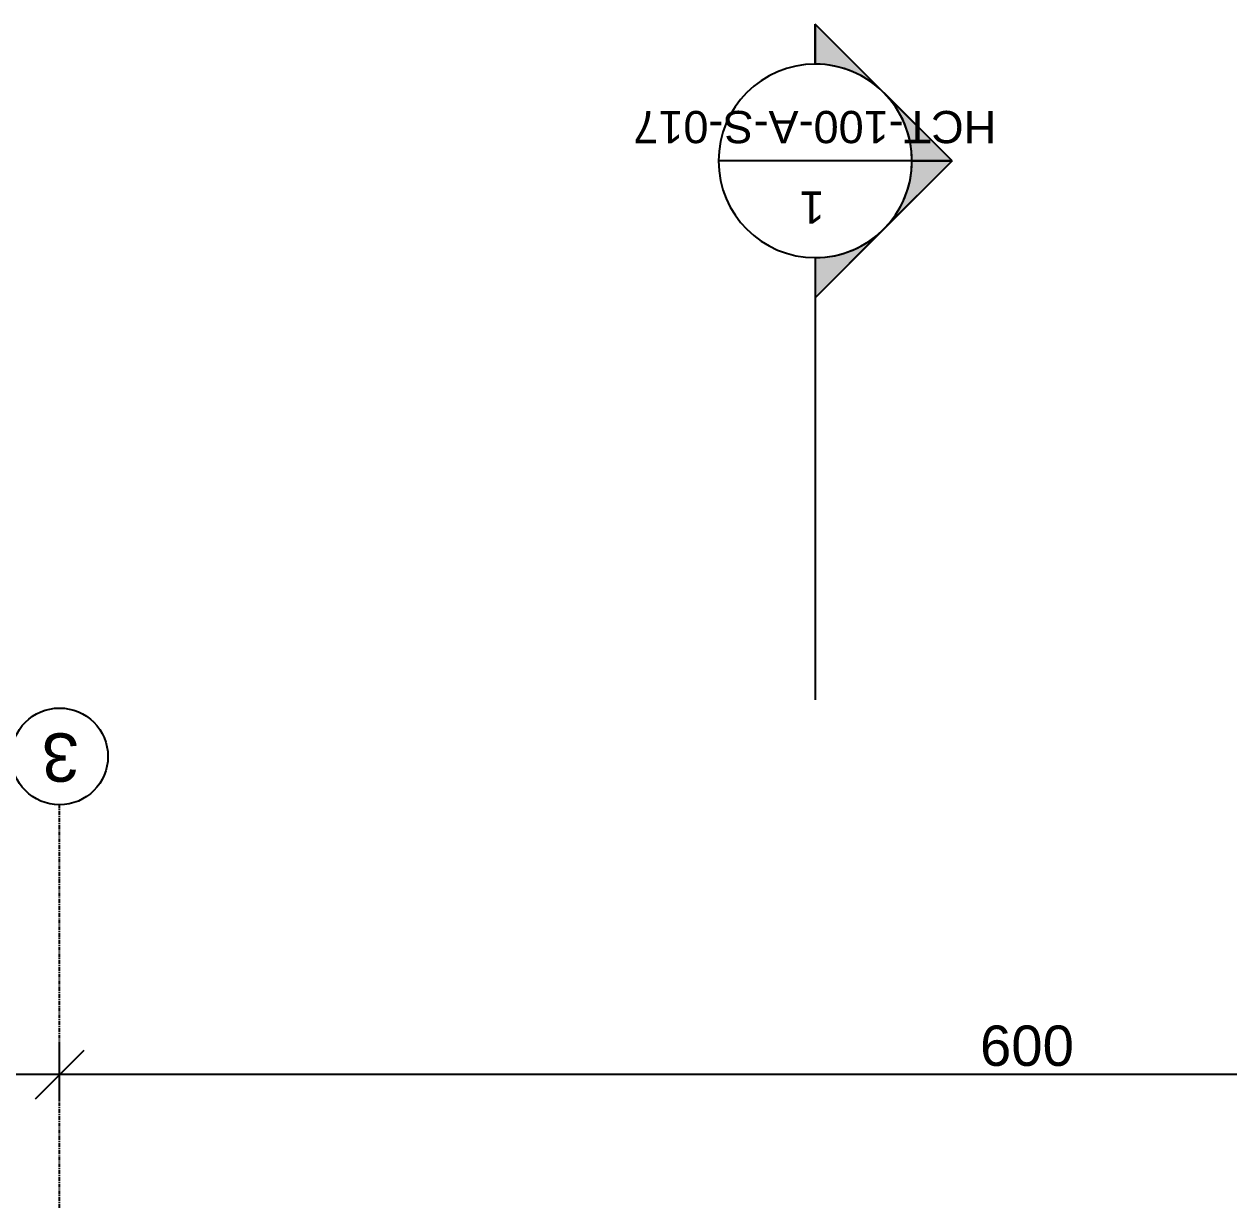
# Model space of a CAD drawing. Extents: x -5566 to 5867, y -120 to 4683.
# Drawn here: x -3798.5 to -3424.9, y 4315.5 to 4682.6 of the extents above; entities that cross this region are included whole.
import ezdxf

# ---------------------------------------------------------------- set-up
doc = ezdxf.new("R2010")
doc.units = 0
doc.linetypes.add('GRID_LINE', pattern=[2.1, 1.2, -0.3, 0.3, -0.3])
doc.layers.get('0').update_dxf_attribs({"linetype": 'CONTINUOUS'})
doc.layers.get('DEFPOINTS').update_dxf_attribs({"linetype": 'CONTINUOUS'})
for name, color, linetype in [('A-ANNO-DIMS', 211, 'CONTINUOUS'), ('G-ANNO-SYMB', 111, 'CONTINUOUS'), ('S-GRID', 1, 'CONTINUOUS'), ('S-GRID-IDEN', 1, 'CONTINUOUS')]:
    doc.layers.add(name, color=color, linetype=linetype)
doc.styles.add('ARIAL', font='arial.ttf', dxfattribs={"height": 12.5})
doc.styles.add('ARIAL_1', font='arial.ttf', dxfattribs={"height": 15})
doc.styles.add('ARIAL_2', font='arial.ttf', dxfattribs={"height": 10})
doc.dimstyles.new('100_200_2_5MM_ARIAL_CM', dxfattribs={"dimscale": 30.48, "dimtxt": 12.753242, "dimasz": 0.492126, "dimexe": 0.328084, "dimexo": 0.0625, "dimgap": 0.082021, "dimtad": 1, "dimdec": 0, "dimzin": 0, "dimtxsty": 'ARIAL', "dimblk1": 'OBLIQUE', "dimblk2": 'OBLIQUE', "dimsah": 1, "dimcen": 0.09, "dimdle": 0.328084, "dimazin": 3, "dimtfac": 1, "dimtdec": 4, "dimtix": 1, "dimtmove": 0, "dimatfit": 3, "dimtvp": 1, "dimtolj": 1, "dimtzin": 0})

# ---------------------------------------------------------------- blocks, each defined once
blk = doc.blocks.new('GRID_-_AR_GRID_HEAD_-_CIRC')
at = {"layer": 'S-GRID-IDEN'}
blk.add_circle((0, 0), 0.3, dxfattribs=at)
blk = doc.blocks.new('SECTION_-_M_SECTION_HEAD_-')
at = {"layer": 'G-ANNO-SYMB'}
h = blk.add_hatch(color=256, dxfattribs=at)
edge = h.paths.add_edge_path(flags=0)
edge.add_line((-0.6, 0.8485), (-0.6, 0.6))
edge.add_arc((-0.6, 0), 0.6, 90, 135)
edge.add_line((-1.0243, 0.4243), (-0.6, 0.8485))
h = blk.add_hatch(color=256, dxfattribs=at)
edge = h.paths.add_edge_path(flags=0)
edge.add_line((-0.6, 0.8485), (-0.1757, 0.4243))
edge.add_arc((-0.6, 0), 0.6, 45, 90)
edge.add_line((-0.6, 0.6), (-0.6, 0.8485))
h = blk.add_hatch(color=256, dxfattribs=at)
edge = h.paths.add_edge_path(flags=0)
edge.add_line((-1.4485, 0), (-1.0243, 0.4243))
edge.add_arc((-0.6, 0), 0.6, 135, 180)
edge.add_line((-1.2, 0), (-1.4485, 0))
h = blk.add_hatch(color=256, dxfattribs=at)
edge = h.paths.add_edge_path(flags=0)
edge.add_line((0.2485, 0), (0, 0))
edge.add_arc((-0.6, 0), 0.6, 0, 45)
edge.add_line((-0.1757, 0.4243), (0.2485, 0))
for p, q in [((-0.6, 0.8485), (-1.4485, 0)), ((-0.6, 0.8485), (-1.0243, 0.4243)), ((-0.6, 0.8485), (0.2485, 0)), ((-0.6, 0.6), (-0.6, 0.8485)), ((-0.6, 0.8485), (-0.6, 0.6)), ((-0.1757, 0.4243), (-0.6, 0.8485)), ((-1.0243, 0.4243), (-1.4485, 0)), ((0.2485, 0), (-0.1757, 0.4243)), ((-1.2, 0), (-1.4485, 0)), ((-1.4485, 0), (-1.2, 0)), ((0, 0), (0.2485, 0)), ((0, 0), (0.2485, 0))]:
    blk.add_line(p, q, dxfattribs=at)
for start, end in [(0, 180), (90, 135), (45, 90), (135, 180), (0, 45), (180, 360)]:
    blk.add_arc((-0.6, 0), 0.6, start, end, dxfattribs=at)
blk = doc.blocks.new('_OBLIQUE')
at = {"color": 0, "linetype": 'BYBLOCK'}
blk.add_line((-0.5, -0.5), (0.5, 0.5), dxfattribs=at)
blk = doc.blocks.new('DIMBLOCK51-LEVEL__9_00')
at = {"layer": 'A-ANNO-DIMS', "color": 0}
for p, q in [((-3787.5, 4348.72), (-3787.5, 4366.82)), ((-3187.5, 4348.72), (-3187.5, 4366.82)), ((-3177.5, 4356.82), (-3797.5, 4356.82))]:
    blk.add_line(p, q, dxfattribs=at)
at = {"layer": 'DEFPOINTS', "color": 0}
for p in [(-3787.5, 4356.82), (-3787.5, 4346.82), (-3187.5, 4346.82)]:
    blk.add_point(p, dxfattribs=at)
at = {"layer": 'A-ANNO-DIMS', "color": 0, "xscale": 15, "yscale": 15, "zscale": 15, "rotation": 180}
blk.add_blockref('_OBLIQUE', (-3787.5, 4356.82), dxfattribs=at)
at = {"layer": 'A-ANNO-DIMS', "color": 0, "xscale": 15, "yscale": 15, "zscale": 15}
blk.add_blockref('_OBLIQUE', (-3187.5, 4356.82), dxfattribs=at)
at = {"layer": 'A-ANNO-DIMS', "color": 0, "insert": (-3487.5, 4365.7), "char_height": 12.5, "width": 34.6103, "attachment_point": 5, "style": 'ARIAL'}
blk.add_mtext('\\A1;600', dxfattribs=at)
blk = doc.blocks.new('DIMBLOCK52-LEVEL__9_00')
at = {"layer": 'A-ANNO-DIMS', "color": 0}
for p, q in [((-4387.5, 4348.72), (-4387.5, 4366.82)), ((-3787.5, 4348.72), (-3787.5, 4366.82)), ((-3777.5, 4356.82), (-4397.5, 4356.82))]:
    blk.add_line(p, q, dxfattribs=at)
at = {"layer": 'DEFPOINTS', "color": 0}
for p in [(-4387.5, 4356.82), (-4387.5, 4346.82), (-3787.5, 4346.82)]:
    blk.add_point(p, dxfattribs=at)
at = {"layer": 'A-ANNO-DIMS', "color": 0, "xscale": 15, "yscale": 15, "zscale": 15, "rotation": 180}
blk.add_blockref('_OBLIQUE', (-4387.5, 4356.82), dxfattribs=at)
at = {"layer": 'A-ANNO-DIMS', "color": 0, "xscale": 15, "yscale": 15, "zscale": 15}
blk.add_blockref('_OBLIQUE', (-3787.5, 4356.82), dxfattribs=at)
at = {"layer": 'A-ANNO-DIMS', "color": 0, "insert": (-4087.5, 4365.7), "char_height": 12.5, "width": 34.6103, "attachment_point": 5, "style": 'ARIAL'}
blk.add_mtext('\\A1;600', dxfattribs=at)

msp = doc.modelspace()

# ---------------------------------------------------------------- linework, layer by layer
at = {"layer": 'G-ANNO-SYMB'}
for p, q in [((-3523.15, 4640.16), (-3583.15, 4640.16)), ((-3553.15, 4610.16), (-3553.15, 4473.06))]:
    msp.add_line(p, q, dxfattribs=at)
at = {"layer": 'S-GRID', "linetype": 'GRID_LINE'}
msp.add_line((-3787.5, 4315.49), (-3787.5, 4440.49), dxfattribs=at)

# ---------------------------------------------------------------- block references
at = {"layer": 'G-ANNO-SYMB', "xscale": 49.99999999999998, "yscale": 49.99999999999998, "zscale": 49.99999999999998, "rotation": 270}
msp.add_blockref('SECTION_-_M_SECTION_HEAD_-', (-3553.15, 4610.16), dxfattribs=at)
at = {"layer": 'S-GRID-IDEN', "xscale": 49.99999999999998, "yscale": 49.99999999999998, "zscale": 49.99999999999998}
msp.add_blockref('GRID_-_AR_GRID_HEAD_-_CIRC', (-3787.5, 4455.49), dxfattribs=at)

# ---------------------------------------------------------------- texts
at = {"layer": 'G-ANNO-SYMB', "char_height": 10, "attachment_point": 1, "rotation": 180, "style": 'ARIAL_2'}
for s, insert, width in [('HCT-100-A-S-017', (-3497.01, 4645.66), 138.6919), ('1', (-3550.26, 4620.71), 9.6202)]:
    msp.add_mtext(s, dxfattribs=dict(at, insert=insert, width=width))
at = {"layer": 'S-GRID-IDEN', "insert": (-3781.38, 4447.65), "char_height": 15, "width": 14.4304, "attachment_point": 1, "rotation": 180, "style": 'ARIAL_1'}
msp.add_mtext('3', dxfattribs=at)

# ---------------------------------------------------------------- dimensions: what is measured, and where the dimension line sits
at = {"layer": 'A-ANNO-DIMS'}
for base, p1, p2, picture, middle in [((-4387.5, 4356.82), (-3787.5, 4346.82), (-4387.5, 4346.82), 'DIMBLOCK52-LEVEL__9_00', (-4087.5, 4365.7)), ((-3787.5, 4356.82), (-3187.5, 4346.82), (-3787.5, 4346.82), 'DIMBLOCK51-LEVEL__9_00', (-3487.5, 4365.7))]:
    dim = msp.add_linear_dim(base=base, p1=p1, p2=p2, dimstyle='100_200_2_5MM_ARIAL_CM', override={"dimpost": '<>', "dimfxl": 600}, dxfattribs=at)
    dim.commit()
    dim.dimension.update_dxf_attribs({"geometry": picture, "text_midpoint": middle})

doc.saveas('drawing.dxf')
